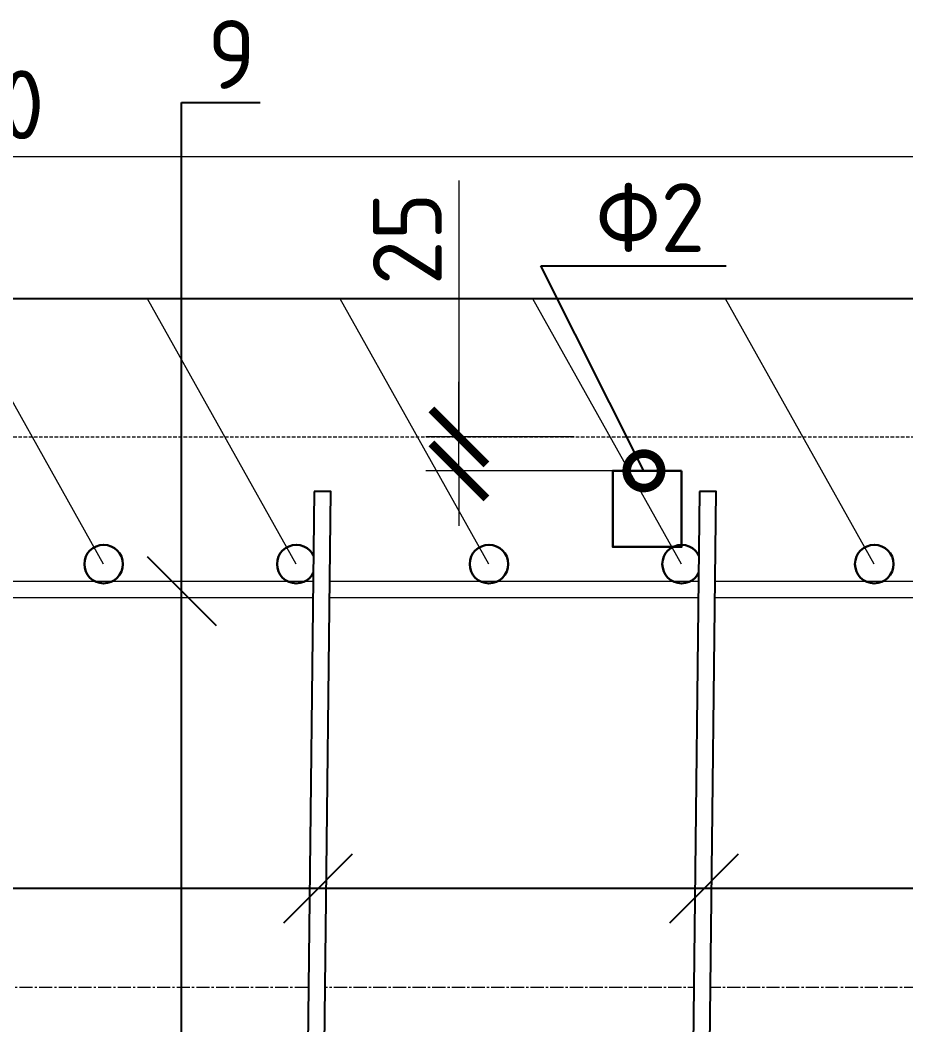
# Model space of a CAD drawing. Header units: millimetres. Extents: x -65574 to 111613, y -106550 to -50518.
# Drawn here: x 19926 to 20570, y -60921 to -60191 of the extents above; entities that cross this region are included whole.
import ezdxf
from ezdxf import colors
from ezdxf.entities.mleader import LeaderData, LeaderLine
from ezdxf.math import Vec2, Vec3

# ---------------------------------------------------------------- set-up
doc = ezdxf.new("R2010")
doc.units = ezdxf.units.MM
doc.linetypes.add('CENTER2', pattern=[28.575, 19.05, -3.175, 3.175, -3.175])
doc.linetypes.add('невидимая', pattern=[0.375, 0.25, -0.125])
doc.layers.get('Defpoints').update_dxf_attribs({"color": 6})
doc.styles.add('GOST-2.304_Type-B', font='GOST Common.ttf')
doc.dimstyles.new('УРСТ', dxfattribs={"dimtxt": 2.5, "dimasz": 2, "dimexe": 1.2, "dimexo": 1.5, "dimtad": 1, "dimdec": 0, "dimrnd": 1, "dimtxsty": 'GOST-2.304_Type-B', "dimblk": 'ARCHTICK', "dimcen": 2, "dimdle": 2, "dimazin": 3, "dimtfac": 1, "dimtdec": 0, "dimtmove": 1, "dimatfit": 0, "dimldrblk": 'NONE', "dimlwd": 15, "dimlwe": 15})

# ---------------------------------------------------------------- blocks, each defined once
blk = doc.blocks.new('_ArchTick')
at = {"color": 0, "linetype": 'ByBlock', "const_width": 0.15}
blk.add_lwpolyline([(-0.5, -0.5), (0.5, 0.5)], dxfattribs=at)
blk = doc.blocks.new('*D391')
at = {"color": 0, "lineweight": 15, "ltscale": 100, "transparency": 16777216}
for p, q in [((18866.76, -60556.11), (18866.76, -60265.73)), ((20686.76, -60556.11), (20686.76, -60265.73)), ((18826.76, -60289.73), (20726.76, -60289.73))]:
    blk.add_line(p, q, dxfattribs=at)
at = {"layer": 'Defpoints', "color": 0, "lineweight": -2, "ltscale": 100, "transparency": 16777216}
for p in [(20686.76, -60289.73), (18866.76, -60586.11), (20686.76, -60586.11)]:
    blk.add_point(p, dxfattribs=at)
at = {"color": 0, "lineweight": 15, "ltscale": 100, "transparency": 16777216, "xscale": 40, "yscale": 40, "zscale": 40, "rotation": 180}
blk.add_blockref('_ArchTick', (18866.76, -60289.73), dxfattribs=at)
at = {"color": 0, "lineweight": 15, "ltscale": 100, "transparency": 16777216, "xscale": 40, "yscale": 40, "zscale": 40}
blk.add_blockref('_ArchTick', (20686.76, -60289.73), dxfattribs=at)
at = {"color": 0, "lineweight": 15, "ltscale": 100, "transparency": 16777216, "insert": (19776.76, -60252.23), "char_height": 50, "attachment_point": 5, "style": 'GOST-2.304_Type-B'}
blk.add_mtext('\\A1;13х140=1820', dxfattribs=at)
blk = doc.blocks.new('_None')
blk = doc.blocks.new('_DotSmall')
at = {"color": 0, "linetype": 'ByBlock', "const_width": 0.5}
blk.add_lwpolyline([(-0.0625, 0, 1), (0.0625, 0, 1)], format="xyb", close=True, dxfattribs=at)
blk = doc.blocks.new('*U271')
at = {"linetype": 'ByBlock', "lineweight": 15, "ltscale": 100}
blk.add_lwpolyline([(52.81, -97.1), (-55.19, 95.6)], dxfattribs=at)
blk = doc.blocks.new('*U272')
at = {"color": 0, "linetype": 'ByBlock', "lineweight": -2, "transparency": 16777216}
for p in [(1120, 0), (1260, 0), (1400, 0), (1540, 0), (1680, 0)]:
    blk.add_blockref('*U271', p, dxfattribs=at)
blk = doc.blocks.new('*D403')
at = {"color": 0, "lineweight": 15, "transparency": 16777216}
for p, q in [((20244.94, -60307.2), (20244.94, -60493.61)), ((20244.94, -60493.61), (20244.94, -60453.61)), ((20328.76, -60493.61), (20220.94, -60493.61)), ((20244.94, -60518.31), (20244.94, -60493.61)), ((20244.94, -60518.31), (20244.94, -60493.61)), ((20356.76, -60518.31), (20220.94, -60518.31)), ((20244.94, -60518.31), (20244.94, -60558.31))]:
    blk.add_line(p, q, dxfattribs=at)
at = {"layer": 'Defpoints', "color": 0, "lineweight": -2, "transparency": 16777216}
for p in [(20244.94, -60493.61), (20328.76, -60493.61), (20356.76, -60518.31)]:
    blk.add_point(p, dxfattribs=at)
at = {"color": 0, "lineweight": 15, "transparency": 16777216, "xscale": 40, "yscale": 40, "zscale": 40}
for p, rotation in [((20244.94, -60493.61), 270), ((20244.94, -60518.31), 90)]:
    blk.add_blockref('_ArchTick', p, dxfattribs=dict(at, rotation=rotation))
at = {"color": 0, "lineweight": 15, "transparency": 16777216, "insert": (20207.44, -60349.7), "char_height": 50, "attachment_point": 5, "rotation": 90, "style": 'GOST-2.304_Type-B'}
blk.add_mtext('\\A1;25', dxfattribs=at)
blk = doc.blocks.new('*U242')
at = {"lineweight": 30, "ltscale": 100}
blk.add_circle((0, -1.5), 14, dxfattribs=at)
blk = doc.blocks.new('*U243')
at = {"color": 0, "linetype": 'ByBlock', "lineweight": -2, "transparency": 16777216}
for p in [(1120, 0), (1260, 0), (1400, 0), (1540, 0), (1680, 0)]:
    blk.add_blockref('*U242', p, dxfattribs=at)
blk = doc.blocks.new('_Oblique')
at = {"color": 0, "linetype": 'ByBlock', "lineweight": -2}
blk.add_line((-0.5, -0.5), (0.5, 0.5), dxfattribs=at)

msp = doc.modelspace()

# ---------------------------------------------------------------- linework, layer by layer
at = {"linetype": 'CENTER2', "lineweight": 5, "ltscale": 0.5}
msp.add_line((18811.15, -60893.61), (20711.15, -60893.61), dxfattribs=at)
at = {"linetype": 'невидимая', "lineweight": 15, "ltscale": 10}
msp.add_lwpolyline([(18811.15, -61293.61), (18811.15, -60493.61), (20711.15, -60493.61), (20711.15, -61293.61)], close=True, dxfattribs=at)
at = {"lineweight": 30, "ltscale": 100}
msp.add_lwpolyline([(20406.76, -60518.31), (20356.76, -60518.31), (20356.76, -60573.61), (20406.76, -60573.61)], close=True, dxfattribs=at)
at = {"lineweight": 15}
msp.add_lwpolyline([(18811.15, -60610.65), (18811.15, -60598.65), (20711.15, -60598.65), (20711.15, -60610.65)], close=True, dxfattribs=at)

# ---------------------------------------------------------------- block references
for name, p in [('*U272', (18813.95, -60489.01)), ('*U243', (18866.76, -60584.61))]:
    msp.add_blockref(name, p)

# ---------------------------------------------------------------- dimensions: what is measured, and where the dimension line sits
at = {"lineweight": 15, "ltscale": 100}
dim = msp.add_linear_dim(base=(20686.76, -60289.73), p1=(18866.76, -60586.11), p2=(20686.76, -60586.11), angle=0, text='13х140=<>', dimstyle='УРСТ', override={"dimscale": 0, "dimtxsty": 'GOST-2.304_Type-B'}, dxfattribs=at)
dim.commit()
dim.dimension.update_dxf_attribs({"geometry": '*D391', "text_midpoint": (19776.76, -60252.23)})
at = {"lineweight": 15}
dim = msp.add_linear_dim(base=(20244.94, -60493.61), p1=(20356.76, -60518.31), p2=(20328.76, -60493.61), angle=90, dimstyle='УРСТ', override={"dimscale": 0, "dimexo": 0, "dimtxsty": 'GOST-2.304_Type-B'}, dxfattribs=at)
dim.commit()
dim.dimension.update_dxf_attribs({"geometry": '*D403', "text_midpoint": (20230.86, -60349.7), "dimtype": 160})

# ---------------------------------------------------------------- leaders
ml = msp.add_multileader_mtext('Standard', dxfattribs=at)
ml.set_content('9', color=256, style='GOST-2.304_Type-B')
ml.set_leader_properties()
ml.set_arrow_properties(name='OBLIQUE')
ml.build(insert=Vec2(0, 0))
ml.multileader.update_dxf_attribs({"text_left_attachment_type": 6, "text_right_attachment_type": 6, "dogleg_length": 2.5, "arrow_head_size": 50, "scale": 20})
ctx = ml.context
ctx.base_point, ctx.scale, ctx.char_height, ctx.arrow_head_size, ctx.plane_origin = Vec3(20060.29, -60250.69), 20, 50, 50, Vec3(20043.45, -60250.69)
ctx.left_attachment, ctx.right_attachment = 6, 6
notes = []
notes.append((ctx, [(0, (1, 1, 0), (20043.45, -60250.69), (1, 0), 16.85, [(0, [(20043.45, -61181.65)], 0, []), (1, [(20043.45, -60605.65)], 0, [])])]))
ctx.mtext.insert, ctx.mtext.flow_direction = Vec3(20062.29, -60190.69), 5
at = {"lineweight": 15, "ltscale": 100}
ml = msp.add_multileader_mtext('Standard', dxfattribs=at)
ml.set_content('Ф2', color=256, style='GOST-2.304_Type-B')
ml.set_leader_properties()
ml.set_arrow_properties(name='DOTSMALL')
ml.build(insert=Vec2(0, 0))
ml.multileader.update_dxf_attribs({"text_left_attachment_type": 6, "text_right_attachment_type": 6, "dogleg_length": 1, "arrow_head_size": 50, "scale": 20})
ctx = ml.context
ctx.base_point, ctx.scale, ctx.char_height, ctx.arrow_head_size, ctx.landing_gap_size, ctx.plane_origin = Vec3(20324.44, -60369.23), 20, 50, 50, 20, Vec3(20108.77, -61187.39)
ctx.left_attachment, ctx.right_attachment = 6, 6
notes.append((ctx, [(0, (1, 1, 0), (20304.44, -60369.23), (1, 0), 20, [(0, [(20379.37, -60518.31)], 0, [])])]))
ctx.mtext.insert, ctx.mtext.flow_direction = Vec3(20344.44, -60309.23), 5
at = {"lineweight": 15}
ml = msp.add_multileader_mtext('Standard', dxfattribs=at)
ml.set_content('5', color=256, style='GOST-2.304_Type-B')
ml.set_leader_properties()
ml.set_arrow_properties(name='NONE')
ml.build(insert=Vec2(0, 0))
ml.multileader.update_dxf_attribs({"text_right_attachment_type": 6, "dogleg_length": 2.5, "arrow_head_size": 50, "scale": 20})
ctx = ml.context
ctx.base_point, ctx.scale, ctx.char_height, ctx.arrow_head_size, ctx.plane_origin = Vec3(18685.69, -60358.41), 20, 50, 50, Vec3(18731.58, -60393.41)
ctx.right_attachment, ctx.text_align_type = 6, 2
notes.append((ctx, [(0, (1, 1, 0), (18731.58, -60393.41), (-1, 0), 16.85, [(0, [(20579.58, -60393.41)], 0, [])])]))
ctx.mtext.insert, ctx.mtext.width, ctx.mtext.alignment, ctx.mtext.flow_direction = Vec3(18712.73, -60333.41), 18.4175, 3, 5
for ctx, leaders in notes:
    for number, flags, end, landing, length, lines in leaders:
        leader = LeaderData()
        leader.index, (leader.has_last_leader_line, leader.has_dogleg_vector, leader.attachment_direction) = number, flags
        leader.last_leader_point, leader.dogleg_vector, leader.dogleg_length = Vec3(end), Vec3(landing), length
        for number, points, colour, breaks in lines:
            line = LeaderLine()
            line.index, line.vertices, line.color, line.breaks = number, Vec3.list(points), colors.encode_raw_color(colour), breaks
            leader.lines.append(line)
        ctx.leaders.append(leader)

# ---------------------------------------------------------------- next in the draw order: wipeouts: each hides what was drawn before it
at = {"color": 0}
for points in [[(20139.87, -60533.43), (20151.87, -60533.43), (20143.54, -61253.57), (20131.53, -61253.57)], [(20419.87, -60533.43), (20431.87, -60533.43), (20423.54, -61253.57), (20411.53, -61253.57)]]:
    msp.add_wipeout(points, dxfattribs=at)

# ---------------------------------------------------------------- next in the draw order: linework, layer by layer
at = {"color": 0, "lineweight": -2}
for points in [[(20139.87, -60533.43), (20131.53, -61253.57), (20143.54, -61253.57), (20151.87, -60533.43)], [(20419.87, -60533.43), (20411.53, -61253.57), (20423.54, -61253.57), (20431.87, -60533.43)]]:
    msp.add_lwpolyline(points, close=True, dxfattribs=at)

# ---------------------------------------------------------------- next in the draw order: leaders
at = {"lineweight": 15}
ml = msp.add_multileader_mtext('Standard', dxfattribs=at)
ml.set_content('10', color=256, style='GOST-2.304_Type-B')
ml.set_leader_properties()
ml.set_arrow_properties(name='OBLIQUE')
ml.build(insert=Vec2(0, 0))
ml.multileader.update_dxf_attribs({"text_left_attachment_type": 6, "text_right_attachment_type": 6, "dogleg_length": 0.842, "arrow_head_size": 50, "scale": 20})
ctx = ml.context
ctx.base_point, ctx.scale, ctx.char_height, ctx.arrow_head_size, ctx.plane_origin = Vec3(18648.89, -60821.87), 20, 50, 50, Vec3(18732.78, -60833.87)
ctx.left_attachment, ctx.right_attachment = 6, 6
notes = []
notes.append((ctx, [(0, (1, 1, 0), (18719.74, -60821.87), (-1, 0), 16.85, [(0, [(20703.13, -60821.86)], 0, []), (1, [(18882.66, -60821.84)], 0, []), (2, [(19162.31, -60821.87)], 0, []), (3, [(19442.86, -60821.87)], 0, []), (4, [(20142.64, -60821.84)], 0, []), (5, [(20423.19, -60821.84)], 0, [])])]))
ctx.mtext.insert, ctx.mtext.flow_direction = Vec3(18650.89, -60761.87), 5
for ctx, leaders in notes:
    for number, flags, end, landing, length, lines in leaders:
        leader = LeaderData()
        leader.index, (leader.has_last_leader_line, leader.has_dogleg_vector, leader.attachment_direction) = number, flags
        leader.last_leader_point, leader.dogleg_vector, leader.dogleg_length = Vec3(end), Vec3(landing), length
        for number, points, colour, breaks in lines:
            line = LeaderLine()
            line.index, line.vertices, line.color, line.breaks = number, Vec3.list(points), colors.encode_raw_color(colour), breaks
            leader.lines.append(line)
        ctx.leaders.append(leader)

doc.saveas('drawing.dxf')
